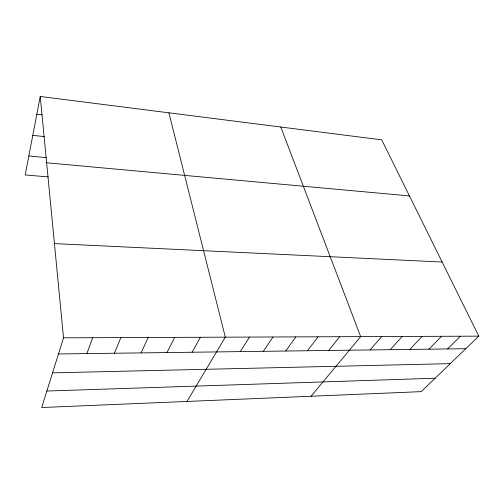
<?xml version="1.0" encoding="UTF-8"?>
<svg xmlns="http://www.w3.org/2000/svg" width="504" height="504" viewBox="0 0 504 504"><rect width="100%" height="100%" fill="white"/><g stroke="black" fill="none" stroke-linecap="round" stroke-linejoin="round"><path stroke-width="0.76" d="M40.232 96.472L63.535 337.825L41.693 407.528L421.212 391.639L478.8 336.149L381.717 139.847L40.232 96.472L25.2 174.964L48.302 176.898M86.871 353.594L92.654 337.712M114.389 353.241L120.859 337.598M141.082 352.894L148.189 337.485M166.975 352.561L174.686 337.378M192.112 352.239L200.384 337.271M187.009 401.449L225.319 337.17L168.903 112.814M240.238 351.616L249.524 337.075M263.29 351.32L273.036 336.981M285.705 351.03L295.873 336.886M307.503 350.752L318.081 336.798M328.715 350.482L339.671 336.71M311.056 396.251L360.675 336.628L280.772 127.021M370.075 349.946L381.723 336.54M390.235 349.688L402.198 336.458M409.859 349.436L422.119 336.376M428.973 349.19L441.517 336.3M447.602 348.951L460.404 336.225M46.866 391.035L435.135 378.221M52.555 372.859L450.261 363.649M58.477 353.959L465.759 348.711M63.535 337.825L478.8 336.149M54.438 243.608L442.147 262.03M46.633 162.786L409.45 195.924M28.835 155.975L46.292 157.62M32.785 135.362L44.453 136.59M36.83 114.244L42.216 114.874"/></g></svg>
